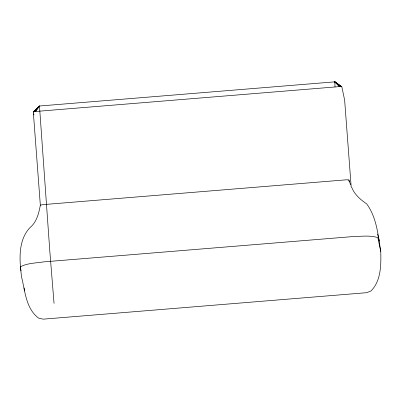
<?xml version="1.0" encoding="UTF-8"?>
<svg xmlns="http://www.w3.org/2000/svg" width="401" height="401" viewBox="0 0 401 401"><rect width="100%" height="100%" fill="white"/><g stroke="black" fill="none" stroke-linecap="round" stroke-linejoin="round"><path stroke-width="0.6" d="M351.201 187.082L344.634 100.105L341.817 86.736L334.815 81.844L39.473 106.014L33.308 111.984L40.341 205.172C38.842 213.217 36.697 222.164 30.035 227.562C17.734 240.43 19.433 260.866 21.609 277.181C25.143 291.276 25.91 308.845 38.712 318.158L43.233 319.156L366.689 292.685L371.005 290.966C381.145 280.745 381.11 264.881 380.755 251.417C378.118 235.237 376.719 217.573 366.735 203.944C360.424 199.628 354.404 194.49 351.612 187.097M33.308 111.984L35.689 111.473L39.473 106.014L49.809 251.076L54.045 303.377M34.977 111.553L39.473 106.014L33.478 111.879M34.346 111.653L39.473 106.014L33.834 111.764M40.341 205.172L42.722 204.655L346.334 179.808L348.85 179.919L350.629 184.831M35.689 111.473L339.301 86.621L341.817 86.736M335.005 86.972L334.815 81.844L341.607 86.656M339.301 86.621L334.815 81.844L341.216 86.606M340.023 86.586L334.815 81.844L340.675 86.581M334.815 81.844L337.532 84.105M377.567 234.034L379.391 241.141M380.755 251.417L377.847 237.628C370.023 235.116 361.522 236.43 353.441 236.535L43.368 261.913C35.659 263.146 27.218 263.061 20.245 266.901L21.083 270.886M348.85 179.919L349.236 181.743M33.689 113.809L33.945 115.022M24.11 287.933L24.511 290.956"/></g></svg>
